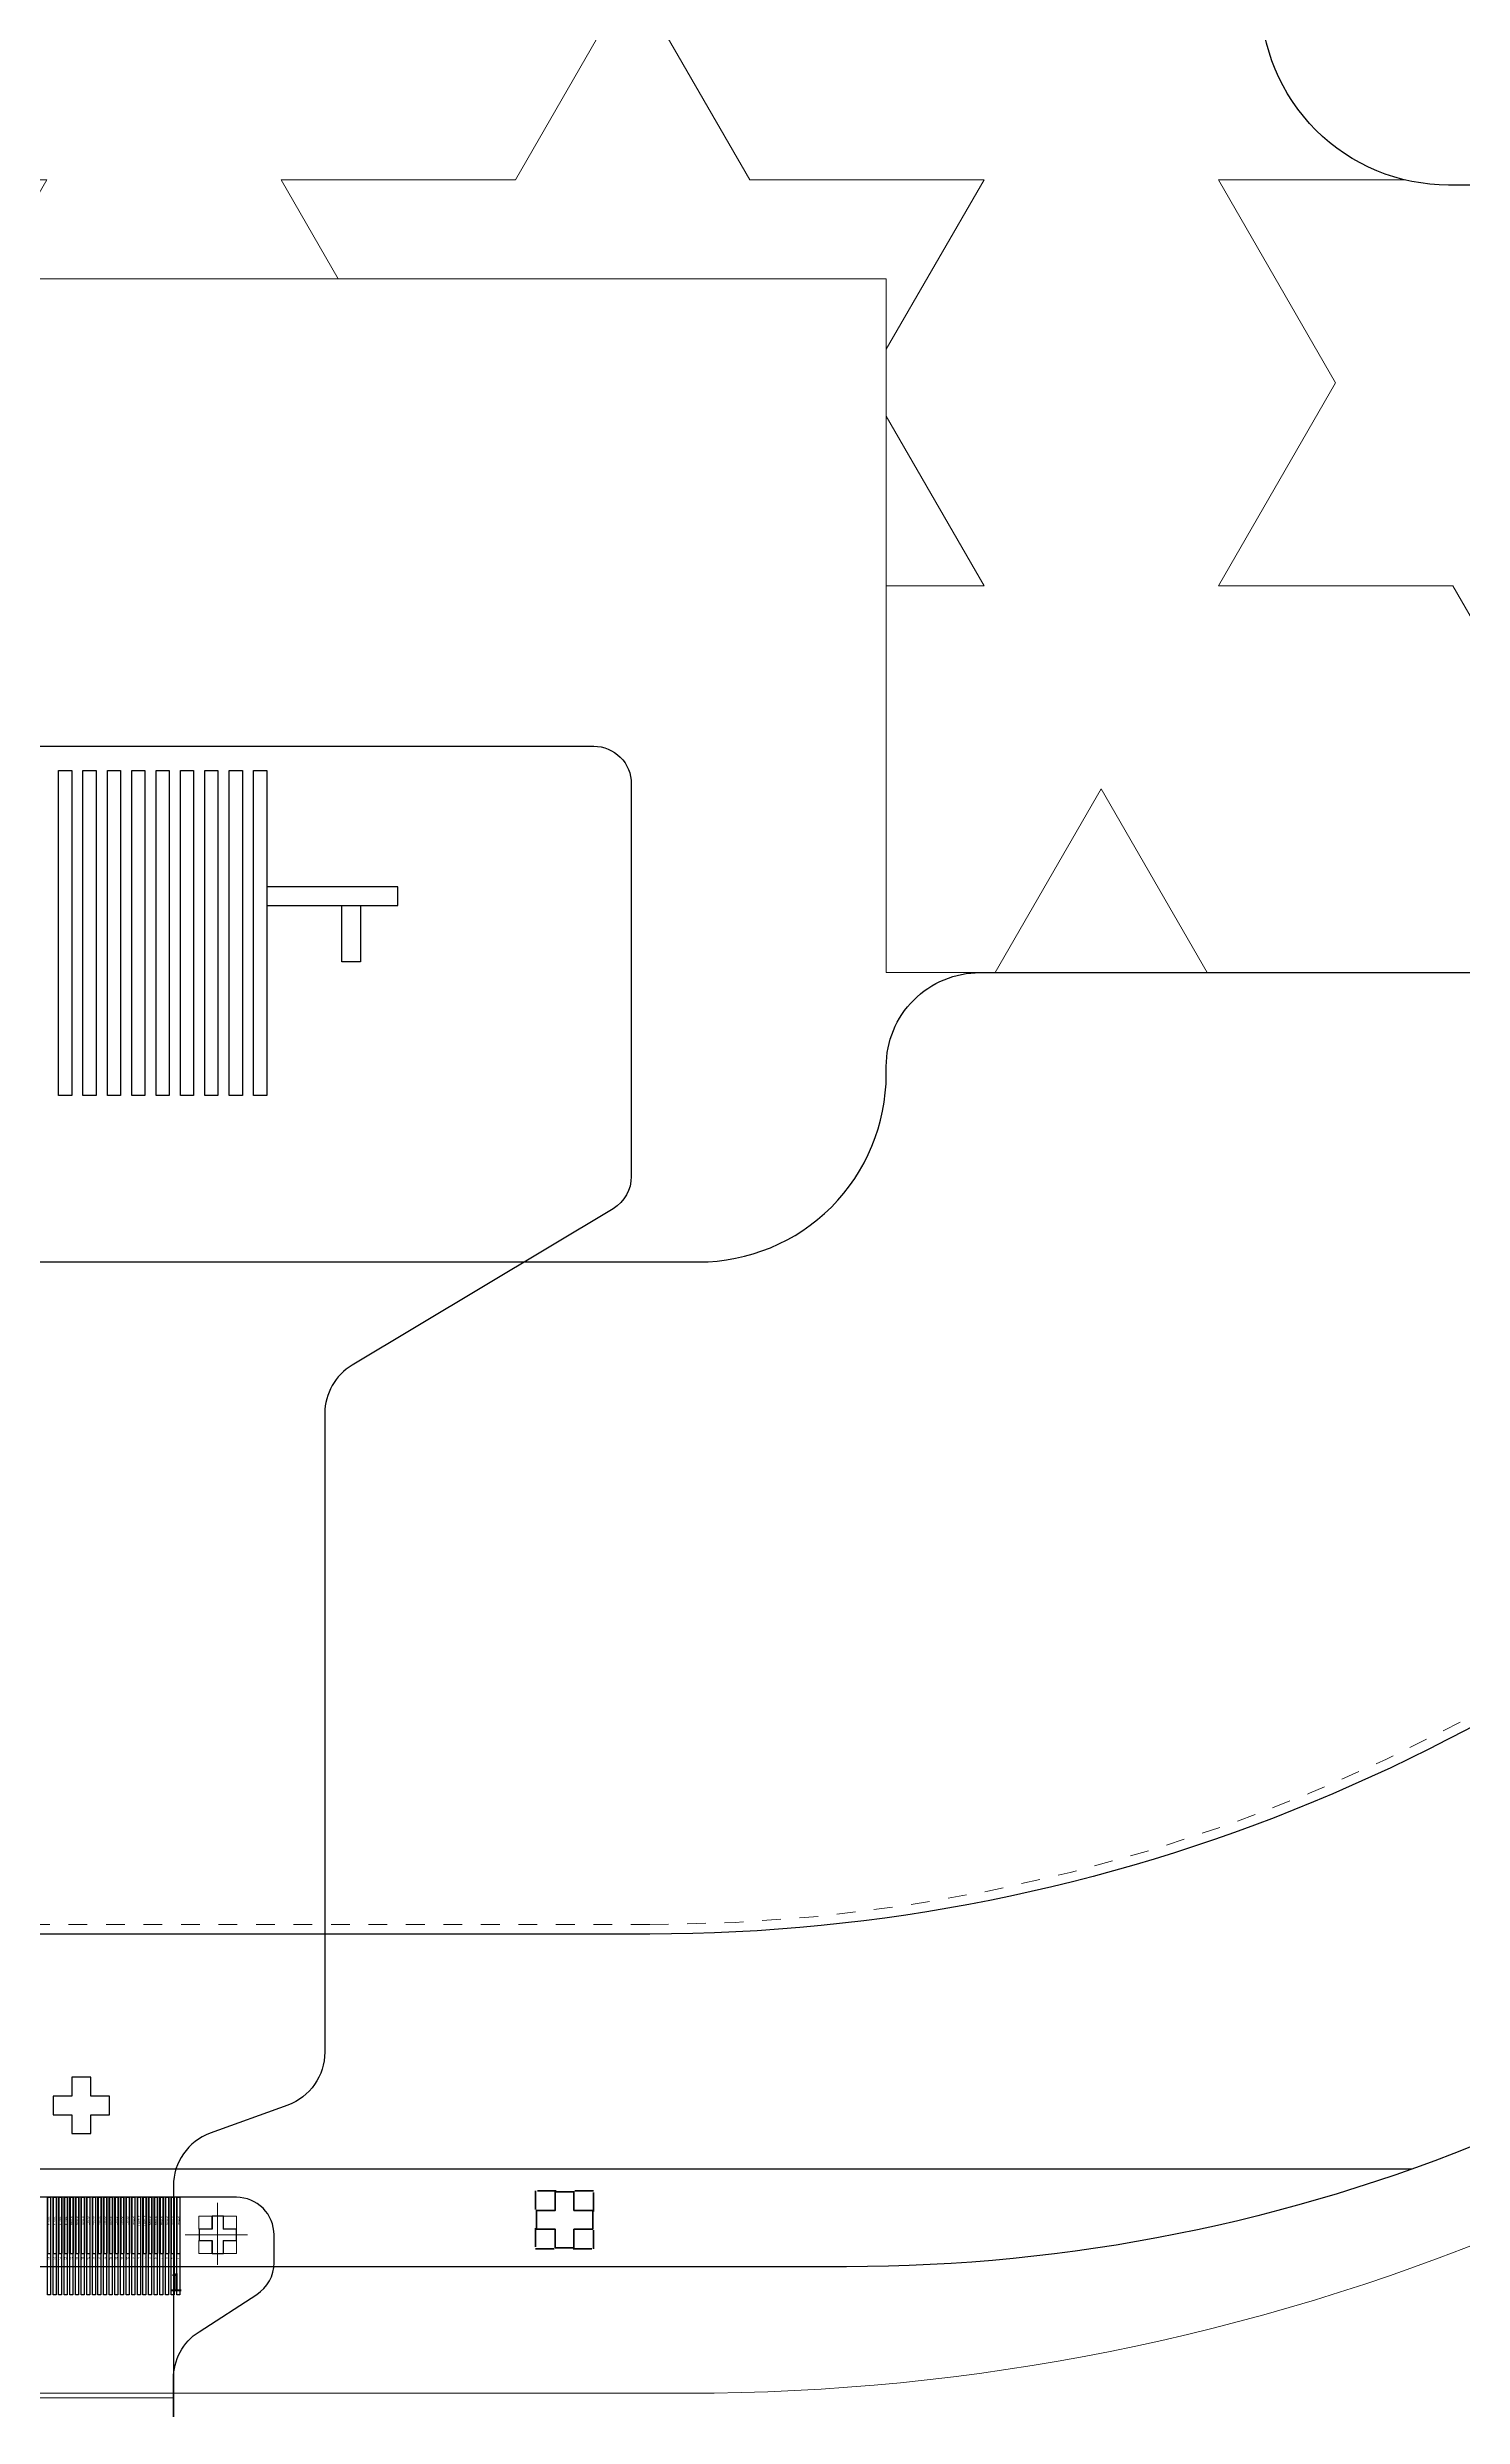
# Model space of a CAD drawing. Header units: inches. Extents: x 1765 to 5217, y -1519 to 441.
# Drawn here: x 4885.14 to 4892.69, y -1298.96 to -1286.33 of the extents above; entities that cross this region are included whole.
import ezdxf
from ezdxf.enums import TextEntityAlignment as Align

# ---------------------------------------------------------------- set-up
doc = ezdxf.new("R2010")
doc.units = ezdxf.units.IN
doc.header["$MEASUREMENT"] = 0
doc.linetypes.add('DOT', pattern=[0.2, 0.1, -0.1])
for name, color, linetype, lineweight in [('AA', 7, 'Continuous', 13), ('DIM', 3, 'Continuous', 15), ('EMI', 5, 'Continuous', 5), ('Mark', 7, 'Continuous', 13), ('尺寸标注', 7, 'Continuous', 0), ('注释', 2, 'Continuous', 13)]:
    doc.layers.add(name, color=color, linetype=linetype, lineweight=lineweight)
for name, color, linetype in [('FPC', 7, 'Continuous'), ('L63', 5, 'Continuous'), ('LENS', 6, 'Continuous')]:
    doc.layers.add(name, color=color, linetype=linetype)
doc.styles.add('MBC_Arial_Font', font='arial.ttf', dxfattribs={"width": 0.8})

# ---------------------------------------------------------------- blocks, each defined once
blk = doc.blocks.new('mark')
at = {"layer": '尺寸标注', "color": 1}
for p, q in [((3641.139, 1398.795), (3641.139, 1398.464)), ((3640.979, 1398.625), (3641.312, 1398.625))]:
    blk.add_line(p, q, dxfattribs=at)
at = {"layer": '尺寸标注', "color": 2}
for points in [[(3641.039, 1398.725), (3641.109, 1398.725), (3641.109, 1398.655), (3641.039, 1398.655)], [(3641.169, 1398.725), (3641.239, 1398.725), (3641.239, 1398.655), (3641.169, 1398.655)], [(3641.039, 1398.595), (3641.109, 1398.595), (3641.109, 1398.525), (3641.039, 1398.525)], [(3641.169, 1398.595), (3641.239, 1398.595), (3641.239, 1398.525), (3641.169, 1398.525)]]:
    blk.add_lwpolyline(points, close=True, dxfattribs=at)
blk = doc.blocks.new('FSDDDDD')
at = {"layer": 'LENS', "color": 5, "lineweight": 0}
blk.add_lwpolyline([(3465.185, -1743.304, -0.414214), (3453.685, -1754.804), (3438.595, -1754.804, -0.414214), (3427.095, -1743.304), (3427.095, -1720.794, -0.414214), (3438.595, -1709.294), (3453.685, -1709.294, -0.414214), (3465.185, -1720.794)], format="xyb", close=True, dxfattribs=at)
at = {"layer": 'LENS', "color": 6}
blk.add_lwpolyline([(3429.547, -1720.993, -0.414214), (3438.797, -1711.743), (3453.484, -1711.743, -0.414214), (3462.734, -1720.993), (3462.734, -1743.105, -0.414214), (3453.484, -1752.355), (3438.797, -1752.355, -0.414214), (3429.547, -1743.105)], format="xyb", close=True, dxfattribs=at)

msp = doc.modelspace()

# ---------------------------------------------------------------- hatches: boundary and pattern name
at = {"layer": 'EMI'}
h = msp.add_hatch(dxfattribs=at)
h.set_pattern_fill('STARS', color=256, scale=10, style=0)
h.set_pattern_definition([(180, (8542.6334, -2928.1506), (0, -2.1650635), [1.25, -1.25]), (240, (8542.6334, -2928.1506), (1.875, -1.0825318), [1.25, -1.25]), (300, (8542.0084, -2929.2332), (1.875, 1.0825318), [1.25, -1.25])])
edge = h.paths.add_edge_path()
edge.add_line((4916.395, -1282.359), (4916.395, -1274.21))
edge.add_arc((4914.391, -1274.212), 2.004, 0.0494, 92.745)
edge.add_line((4914.295, -1272.21), (4907.265, -1272.21))
edge.add_arc((4907.265, -1275.21), 3, 90, 180)
edge.add_line((4904.265, -1275.21), (4904.265, -1285.059))
edge.add_arc((4902.265, -1285.059), 2, -90, 0, ccw=False)
edge.add_line((4902.265, -1287.059), (4892.612, -1287.059))
edge.add_arc((4892.612, -1286.059), 1, 180, 270, ccw=False)
edge.add_line((4891.612, -1286.059), (4891.612, -1283.259))
edge.add_arc((4890.612, -1283.259), 1, 360, 449.9714)
edge.add_arc((4890.613, -1281.259), 1, 180, 269.9714, ccw=False)
edge.add_line((4889.613, -1281.259), (4889.613, -1279.852))
edge.add_line((4889.613, -1279.852), (4884.613, -1279.852))
edge.add_arc((4884.613, -1278.852), 1, 180, 270, ccw=False)
edge.add_line((4883.613, -1278.852), (4883.613, -1274.852))
edge.add_line((4883.613, -1274.852), (4879.013, -1274.852))
edge.add_line((4879.013, -1274.852), (4879.013, -1282.85))
edge.add_line((4879.013, -1282.85), (4871.563, -1282.85))
edge.add_line((4871.563, -1282.85), (4871.563, -1287.559))
edge.add_line((4871.563, -1287.559), (4889.613, -1287.559))
edge.add_line((4889.613, -1287.559), (4889.613, -1291.259))
edge.add_line((4889.613, -1291.259), (4906.465, -1291.259))
edge.add_arc((4906.465, -1289.259), 2, 270, 360)
edge.add_line((4908.465, -1289.259), (4908.465, -1277.71))
edge.add_arc((4909.465, -1277.71), 1, 90, 180, ccw=False)
edge.add_line((4909.465, -1276.71), (4911.295, -1276.71))
edge.add_arc((4911.184, -1277.714), 1.01, 0.2418, 83.7326, ccw=False)
edge.add_line((4912.195, -1277.71), (4912.195, -1282.359))
edge.add_line((4912.195, -1282.359), (4916.395, -1282.359))

# ---------------------------------------------------------------- linework, layer by layer
msp.add_line((4892.416, -1297.64), (4869.599, -1297.64))
msp.add_line((4892.416, -1297.64), (4869.599, -1297.64))
msp.add_lwpolyline([(4898.401, -1263.445), (4898.401, -1289.16, -0.414214), (4889.401, -1298.16), (4872.614, -1298.16, -0.414214), (4863.614, -1289.16), (4863.614, -1263.445, -0.414214), (4872.034, -1255.025), (4889.981, -1255.025, -0.414214)], format="xyb", close=True)
msp.add_lwpolyline([(4898.401, -1263.445), (4898.401, -1289.16, -0.414214), (4889.401, -1298.16), (4872.614, -1298.16, -0.414214), (4863.614, -1289.16), (4863.614, -1263.445, -0.414214), (4872.034, -1255.025), (4889.981, -1255.025, -0.414214)], format="xyb", close=True)
for points in [[(4876.206, -1298.96), (4876.206, -1297.73, 0.315299), (4876.008, -1297.448), (4875.595, -1297.298, -0.315299), (4875.398, -1297.016), (4875.398, -1293.609, 0.263643), (4875.252, -1293.352), (4873.86, -1292.518, -0.263643), (4873.763, -1292.346), (4873.763, -1290.252, -0.414214), (4873.963, -1290.052), (4888.053, -1290.052, -0.414214), (4888.253, -1290.252), (4888.253, -1292.346, -0.263643), (4888.156, -1292.518), (4886.764, -1293.352, 0.263643), (4886.618, -1293.609), (4886.618, -1297.016, -0.315299), (4886.42, -1297.298), (4886.007, -1297.448, 0.315299), (4885.81, -1297.73), (4885.81, -1298.96)], [(4885.81, -1298.96), (4885.81, -1298.759, -0.254671), (4885.947, -1298.507), (4886.255, -1298.308, 0.254671), (4886.347, -1298.14), (4886.347, -1297.99, 0.414214), (4886.147, -1297.79), (4875.869, -1297.79, 0.414214), (4875.669, -1297.99), (4875.669, -1298.14, 0.254671), (4875.76, -1298.308), (4876.068, -1298.507, -0.254671), (4876.206, -1298.759), (4876.206, -1298.96)]]:
    msp.add_lwpolyline(points, format="xyb")
at = {"color": 0}
for points in [[(4885.198, -1290.182), (4885.268, -1290.182), (4885.268, -1291.915), (4885.198, -1291.915)], [(4885.328, -1290.182), (4885.398, -1290.182), (4885.398, -1291.915), (4885.328, -1291.915)], [(4885.458, -1290.182), (4885.528, -1290.182), (4885.528, -1291.915), (4885.458, -1291.915)], [(4885.588, -1290.182), (4885.658, -1290.182), (4885.658, -1291.915), (4885.588, -1291.915)], [(4885.718, -1290.182), (4885.788, -1290.182), (4885.788, -1291.915), (4885.718, -1291.915)], [(4885.848, -1290.182), (4885.918, -1290.182), (4885.918, -1291.915), (4885.848, -1291.915)], [(4885.978, -1290.182), (4886.048, -1290.182), (4886.048, -1291.915), (4885.978, -1291.915)], [(4886.108, -1290.182), (4886.178, -1290.182), (4886.178, -1291.915), (4886.108, -1291.915)], [(4886.238, -1290.182), (4886.308, -1290.182), (4886.308, -1291.915), (4886.238, -1291.915)], [(4886.308, -1290.902), (4887.008, -1290.902), (4887.008, -1290.802), (4886.308, -1290.802)], [(4886.708, -1290.902), (4886.808, -1290.902), (4886.808, -1291.202), (4886.708, -1291.202)], [(4885.138, -1297.79), (4885.154, -1297.79), (4885.154, -1298.31), (4885.138, -1298.31)], [(4885.168, -1297.79), (4885.184, -1297.79), (4885.184, -1298.31), (4885.168, -1298.31)], [(4885.198, -1297.79), (4885.214, -1297.79), (4885.214, -1298.31), (4885.198, -1298.31)], [(4885.228, -1297.79), (4885.244, -1297.79), (4885.244, -1298.31), (4885.228, -1298.31)], [(4885.258, -1297.79), (4885.274, -1297.79), (4885.274, -1298.31), (4885.258, -1298.31)], [(4885.288, -1297.79), (4885.304, -1297.79), (4885.304, -1298.31), (4885.288, -1298.31)], [(4885.318, -1297.79), (4885.334, -1297.79), (4885.334, -1298.31), (4885.318, -1298.31)], [(4885.348, -1297.79), (4885.364, -1297.79), (4885.364, -1298.31), (4885.348, -1298.31)], [(4885.378, -1297.79), (4885.394, -1297.79), (4885.394, -1298.31), (4885.378, -1298.31)], [(4885.408, -1297.79), (4885.424, -1297.79), (4885.424, -1298.31), (4885.408, -1298.31)], [(4885.438, -1297.79), (4885.454, -1297.79), (4885.454, -1298.31), (4885.438, -1298.31)], [(4885.468, -1297.79), (4885.484, -1297.79), (4885.484, -1298.31), (4885.468, -1298.31)], [(4885.498, -1297.79), (4885.514, -1297.79), (4885.514, -1298.31), (4885.498, -1298.31)], [(4885.528, -1297.79), (4885.544, -1297.79), (4885.544, -1298.31), (4885.528, -1298.31)], [(4885.558, -1297.79), (4885.574, -1297.79), (4885.574, -1298.31), (4885.558, -1298.31)], [(4885.588, -1297.79), (4885.604, -1297.79), (4885.604, -1298.31), (4885.588, -1298.31)], [(4885.618, -1297.79), (4885.634, -1297.79), (4885.634, -1298.31), (4885.618, -1298.31)], [(4885.648, -1297.79), (4885.664, -1297.79), (4885.664, -1298.31), (4885.648, -1298.31)], [(4885.678, -1297.79), (4885.694, -1297.79), (4885.694, -1298.31), (4885.678, -1298.31)], [(4885.708, -1297.79), (4885.724, -1297.79), (4885.724, -1298.31), (4885.708, -1298.31)], [(4885.738, -1297.79), (4885.754, -1297.79), (4885.754, -1298.31), (4885.738, -1298.31)], [(4885.768, -1297.79), (4885.784, -1297.79), (4885.784, -1298.31), (4885.768, -1298.31)], [(4885.798, -1297.79), (4885.814, -1297.79), (4885.814, -1298.31), (4885.798, -1298.31)], [(4885.828, -1297.79), (4885.844, -1297.79), (4885.844, -1298.31), (4885.828, -1298.31)]]:
    msp.add_lwpolyline(points, close=True, dxfattribs=at)
at = {"color": 2}
for points in [[(4885.157, -1297.79), (4885.139, -1297.79), (4885.139, -1298.09), (4885.157, -1298.09)], [(4885.157, -1297.79), (4885.139, -1297.79), (4885.139, -1298.09), (4885.157, -1298.09)], [(4885.187, -1297.79), (4885.169, -1297.79), (4885.169, -1298.09), (4885.187, -1298.09)], [(4885.187, -1297.79), (4885.169, -1297.79), (4885.169, -1298.09), (4885.187, -1298.09)], [(4885.217, -1297.79), (4885.199, -1297.79), (4885.199, -1298.09), (4885.217, -1298.09)], [(4885.217, -1297.79), (4885.199, -1297.79), (4885.199, -1298.09), (4885.217, -1298.09)], [(4885.247, -1297.79), (4885.229, -1297.79), (4885.229, -1298.09), (4885.247, -1298.09)], [(4885.247, -1297.79), (4885.229, -1297.79), (4885.229, -1298.09), (4885.247, -1298.09)], [(4885.277, -1297.79), (4885.259, -1297.79), (4885.259, -1298.09), (4885.277, -1298.09)], [(4885.277, -1297.79), (4885.259, -1297.79), (4885.259, -1298.09), (4885.277, -1298.09)], [(4885.307, -1297.79), (4885.289, -1297.79), (4885.289, -1298.09), (4885.307, -1298.09)], [(4885.307, -1297.79), (4885.289, -1297.79), (4885.289, -1298.09), (4885.307, -1298.09)], [(4885.337, -1297.79), (4885.319, -1297.79), (4885.319, -1298.09), (4885.337, -1298.09)], [(4885.337, -1297.79), (4885.319, -1297.79), (4885.319, -1298.09), (4885.337, -1298.09)], [(4885.367, -1297.79), (4885.349, -1297.79), (4885.349, -1298.09), (4885.367, -1298.09)], [(4885.367, -1297.79), (4885.349, -1297.79), (4885.349, -1298.09), (4885.367, -1298.09)], [(4885.397, -1297.79), (4885.379, -1297.79), (4885.379, -1298.09), (4885.397, -1298.09)], [(4885.397, -1297.79), (4885.379, -1297.79), (4885.379, -1298.09), (4885.397, -1298.09)], [(4885.427, -1297.79), (4885.409, -1297.79), (4885.409, -1298.09), (4885.427, -1298.09)], [(4885.427, -1297.79), (4885.409, -1297.79), (4885.409, -1298.09), (4885.427, -1298.09)], [(4885.457, -1297.79), (4885.439, -1297.79), (4885.439, -1298.09), (4885.457, -1298.09)], [(4885.457, -1297.79), (4885.439, -1297.79), (4885.439, -1298.09), (4885.457, -1298.09)], [(4885.487, -1297.79), (4885.469, -1297.79), (4885.469, -1298.09), (4885.487, -1298.09)], [(4885.487, -1297.79), (4885.469, -1297.79), (4885.469, -1298.09), (4885.487, -1298.09)], [(4885.517, -1297.79), (4885.499, -1297.79), (4885.499, -1298.09), (4885.517, -1298.09)], [(4885.517, -1297.79), (4885.499, -1297.79), (4885.499, -1298.09), (4885.517, -1298.09)], [(4885.547, -1297.79), (4885.529, -1297.79), (4885.529, -1298.09), (4885.547, -1298.09)], [(4885.547, -1297.79), (4885.529, -1297.79), (4885.529, -1298.09), (4885.547, -1298.09)], [(4885.577, -1297.79), (4885.559, -1297.79), (4885.559, -1298.09), (4885.577, -1298.09)], [(4885.577, -1297.79), (4885.559, -1297.79), (4885.559, -1298.09), (4885.577, -1298.09)], [(4885.607, -1297.79), (4885.589, -1297.79), (4885.589, -1298.09), (4885.607, -1298.09)], [(4885.607, -1297.79), (4885.589, -1297.79), (4885.589, -1298.09), (4885.607, -1298.09)], [(4885.637, -1297.79), (4885.619, -1297.79), (4885.619, -1298.09), (4885.637, -1298.09)], [(4885.637, -1297.79), (4885.619, -1297.79), (4885.619, -1298.09), (4885.637, -1298.09)], [(4885.667, -1297.79), (4885.649, -1297.79), (4885.649, -1298.09), (4885.667, -1298.09)], [(4885.667, -1297.79), (4885.649, -1297.79), (4885.649, -1298.09), (4885.667, -1298.09)]]:
    msp.add_lwpolyline(points, close=True, dxfattribs=at)
at = {"color": 3}
for points in [[(4885.697, -1297.79), (4885.679, -1297.79), (4885.679, -1298.09), (4885.697, -1298.09)], [(4885.697, -1297.79), (4885.679, -1297.79), (4885.679, -1298.09), (4885.697, -1298.09)], [(4885.727, -1297.79), (4885.709, -1297.79), (4885.709, -1298.09), (4885.727, -1298.09)], [(4885.727, -1297.79), (4885.709, -1297.79), (4885.709, -1298.09), (4885.727, -1298.09)], [(4885.757, -1297.79), (4885.739, -1297.79), (4885.739, -1298.09), (4885.757, -1298.09)], [(4885.757, -1297.79), (4885.739, -1297.79), (4885.739, -1298.09), (4885.757, -1298.09)], [(4885.787, -1297.79), (4885.769, -1297.79), (4885.769, -1298.09), (4885.787, -1298.09)], [(4885.787, -1297.79), (4885.769, -1297.79), (4885.769, -1298.09), (4885.787, -1298.09)], [(4885.817, -1297.79), (4885.799, -1297.79), (4885.799, -1298.09), (4885.817, -1298.09)], [(4885.817, -1297.79), (4885.799, -1297.79), (4885.799, -1298.09), (4885.817, -1298.09)], [(4885.847, -1297.79), (4885.829, -1297.79), (4885.829, -1298.09), (4885.847, -1298.09)], [(4885.847, -1297.79), (4885.829, -1297.79), (4885.829, -1298.09), (4885.847, -1298.09)]]:
    msp.add_lwpolyline(points, close=True, dxfattribs=at)
msp.add_lwpolyline([(4886.077, -1297.89), (4886.017, -1297.89), (4886.017, -1297.96), (4885.947, -1297.96), (4885.947, -1298.02), (4886.017, -1298.02), (4886.017, -1298.09), (4886.077, -1298.09), (4886.077, -1298.02), (4886.147, -1298.02), (4886.147, -1297.96), (4886.077, -1297.96)], close=True)
at = {"layer": 'AA', "color": 1, "linetype": 'DOT'}
msp.add_lwpolyline([(4864.464, -1265.025, -0.414214), (4873.664, -1255.825), (4888.351, -1255.825, -0.414214), (4897.551, -1265.025), (4897.551, -1287.136, -0.414214), (4888.351, -1296.336), (4873.664, -1296.336, -0.414214), (4864.464, -1287.136)], format="xyb", close=True, dxfattribs=at)
msp.add_lwpolyline([(4864.464, -1265.025, -0.414214), (4873.664, -1255.825), (4888.351, -1255.825, -0.414214), (4897.551, -1265.025), (4897.551, -1287.136, -0.414214), (4888.351, -1296.336), (4873.664, -1296.336, -0.414214), (4864.464, -1287.136)], format="xyb", close=True, dxfattribs=at)
at = {"layer": 'DIM'}
msp.add_line((4871.684, -1298.86), (4885.81, -1298.86), dxfattribs=at)
at = {"layer": 'EMI'}
msp.add_lwpolyline([(4904.265, -1285.059, -0.414214), (4902.265, -1287.059), (4892.612, -1287.059, -0.414214), (4891.612, -1286.059), (4891.612, -1283.259, 0.414067), (4890.612, -1282.259, -0.414067), (4889.613, -1281.259), (4889.613, -1279.852), (4884.613, -1279.852, -0.414214), (4883.613, -1278.852), (4883.613, -1274.852), (4879.013, -1274.852), (4879.013, -1282.85), (4871.563, -1282.85), (4871.563, -1287.559), (4889.613, -1287.559), (4889.613, -1291.259), (4906.465, -1291.259, 0.414214)], format="xyb", dxfattribs=at)
at = {"layer": 'FPC', "color": 2, "lineweight": -3}
for points in [[(4904.265, -1285.059, -0.414214), (4902.265, -1287.059), (4892.612, -1287.059, -0.414214), (4891.612, -1286.059), (4891.612, -1283.259, 0.414067), (4890.612, -1282.259, -0.414067), (4889.613, -1281.259), (4889.613, -1276.852, 0.414214), (4887.613, -1274.852), (4866.514, -1274.852, 0.414214), (4865.514, -1275.852), (4865.514, -1291.558, 0.241069), (4866.345, -1293.18), (4871.354, -1296.791, -0.241069), (4871.769, -1297.602), (4871.769, -1298.86)], [(4874.8, -1298.86, -0.017571), (4874.798, -1298.789), (4874.798, -1295.273, 0.241069), (4874.383, -1294.461), (4871.978, -1292.728, -0.241069), (4871.563, -1291.917), (4871.563, -1288.607, -1), (4872.763, -1288.607), (4872.763, -1291.309, 0.241069), (4873.178, -1292.121), (4873.862, -1292.613, 0.157425), (4874.446, -1292.802), (4888.613, -1292.802, 0.414214), (4889.613, -1291.802), (4889.613, -1291.759, -0.414214), (4890.113, -1291.259), (4906.465, -1291.259, 0.414214)]]:
    msp.add_lwpolyline(points, format="xyb", dxfattribs=at)
at = {"layer": 'L63', "color": 0}
msp.add_lwpolyline([(4885.269, -1297.15), (4885.269, -1297.25), (4885.169, -1297.25), (4885.169, -1297.35), (4885.269, -1297.35), (4885.269, -1297.45), (4885.369, -1297.45), (4885.369, -1297.35), (4885.469, -1297.35), (4885.469, -1297.25), (4885.369, -1297.25), (4885.369, -1297.15), (4885.366, -1297.15)], close=True, dxfattribs=at)
at = {"layer": 'Mark', "linetype": 'Continuous', "lineweight": 100}
msp.add_lwpolyline([(4887.947, -1297.86), (4887.947, -1297.76), (4887.847, -1297.76), (4887.847, -1297.86), (4887.747, -1297.86), (4887.747, -1297.96), (4887.847, -1297.96), (4887.847, -1298.06), (4887.947, -1298.06), (4887.947, -1297.96), (4888.047, -1297.96), (4888.047, -1297.86)], close=True, dxfattribs=at)
msp.add_lwpolyline([(4887.947, -1297.86), (4887.947, -1297.76), (4887.847, -1297.76), (4887.847, -1297.86), (4887.747, -1297.86), (4887.747, -1297.96), (4887.847, -1297.96), (4887.847, -1298.06), (4887.947, -1298.06), (4887.947, -1297.96), (4888.047, -1297.96), (4888.047, -1297.86)], close=True, dxfattribs=at)
at = {"layer": '注释', "color": 8, "linetype": 'DOT', "lineweight": 100}
msp.add_lwpolyline([(4887.742, -1298.065), (4888.052, -1298.065), (4888.052, -1297.755), (4887.742, -1297.755)], close=True, dxfattribs=at)
msp.add_lwpolyline([(4887.742, -1298.065), (4888.052, -1298.065), (4888.052, -1297.755), (4887.742, -1297.755)], close=True, dxfattribs=at)

# ---------------------------------------------------------------- block references
at = {"extrusion": (0, 0, -1), "zscale": -1}
msp.add_blockref('mark', (-8527.185, -2696.615), dxfattribs=at)
msp.add_blockref('mark', (-8527.185, -2696.615), dxfattribs=at)
at = {"layer": 'DIM'}
msp.add_blockref('FSDDDDD', (1434.868, 455.969), dxfattribs=at)

# ---------------------------------------------------------------- texts
at = {"color": 3, "style": 'MBC_Arial_Font', "text_generation_flag": 4}
for s, p in [('ELVDD', (4885.146, -1297.915)), ('ELVDD', (4885.176, -1297.915)), ('ELVDD', (4885.206, -1297.915)), ('ELVDD', (4885.236, -1297.915)), ('Dummy', (4885.269, -1297.915)), ('Dummy', (4885.299, -1297.915)), ('Dummy', (4885.329, -1297.915)), ('ELVSS', (4885.356, -1297.915)), ('ELVSS', (4885.386, -1297.915)), ('ELVSS', (4885.416, -1297.915)), ('ELVSS', (4885.446, -1297.915)), ('ELVSS', (4885.476, -1297.915)), ('ELVSS', (4885.506, -1297.915)), ('ELVSS', (4885.536, -1297.915)), ('ELVSS', (4885.566, -1297.915)), ('Dummy', (4885.599, -1297.915)), ('FOG2_L', (4885.629, -1297.915)), ('FOG1_L', (4885.659, -1297.915)), ('Dummy', (4885.689, -1297.915)), ('Dummy', (4885.719, -1297.915)), ('Dummy', (4885.749, -1297.915)), ('Dummy', (4885.779, -1297.915)), ('Dummy', (4885.809, -1297.915)), ('Dummy', (4885.839, -1297.915)), ('24', (4885.146, -1298.115)), ('23', (4885.176, -1298.115)), ('22', (4885.206, -1298.115)), ('21', (4885.236, -1298.115)), ('20', (4885.266, -1298.115)), ('19', (4885.296, -1298.115)), ('18', (4885.326, -1298.115)), ('17', (4885.356, -1298.115)), ('16', (4885.386, -1298.115)), ('15', (4885.416, -1298.115)), ('14', (4885.446, -1298.115)), ('13', (4885.476, -1298.115)), ('12', (4885.506, -1298.115)), ('11', (4885.536, -1298.115)), ('10', (4885.566, -1298.115)), ('9', (4885.596, -1298.115)), ('8', (4885.626, -1298.115)), ('7', (4885.656, -1298.115)), ('6', (4885.686, -1298.115)), ('5', (4885.716, -1298.115)), ('4', (4885.746, -1298.115)), ('3', (4885.776, -1298.115)), ('2', (4885.806, -1298.115)), ('1', (4885.836, -1298.115))]:
    msp.add_text(s, height=0.01, rotation=90, dxfattribs=at).set_placement(p, align=Align.MIDDLE_CENTER)
at = {"insert": (4885.859, -1298.192), "char_height": 0.1, "width": 0.14979, "attachment_point": 3}
msp.add_mtext('1', dxfattribs=at)
msp.add_mtext('1', dxfattribs=at)

doc.saveas('drawing.dxf')
